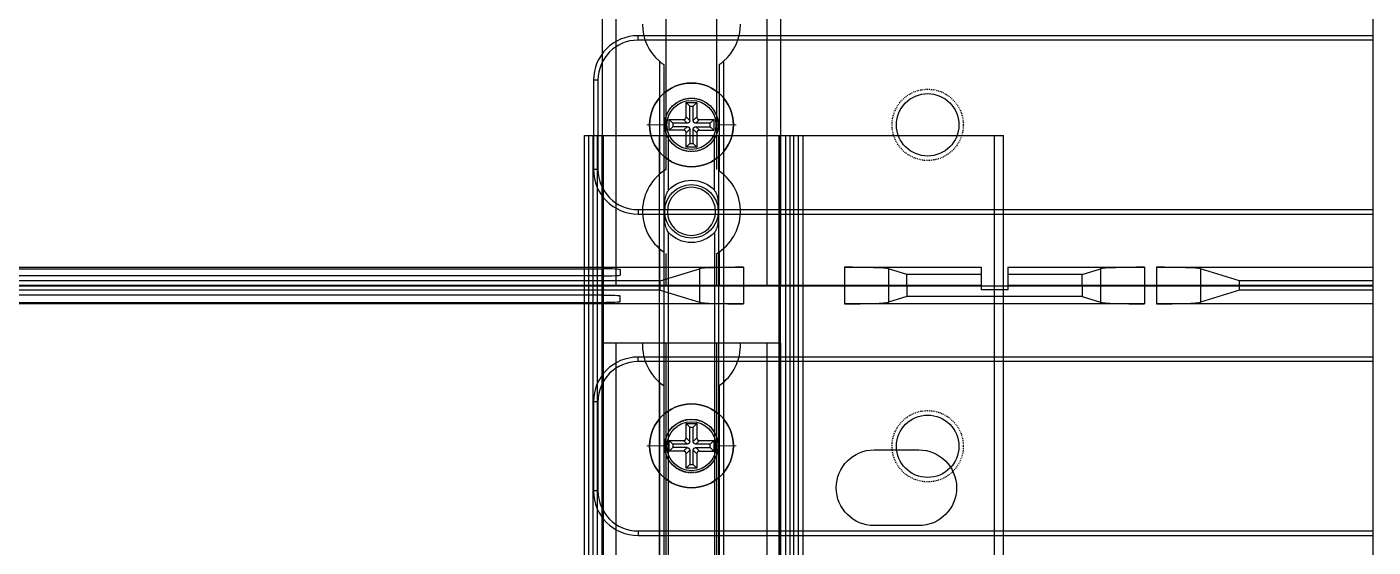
# Model space of a CAD drawing. Header units: millimetres. Extents: x 2185 to 26698, y 9658 to 17427.
# Drawn here: x 24475.5 to 24626.5, y 14906.4 to 14964.7 of the extents above; entities that cross this region are included whole.
import ezdxf

# ---------------------------------------------------------------- set-up
doc = ezdxf.new("R2010")
doc.units = ezdxf.units.MM
doc.linetypes.add('HIDDEN', pattern=[0.2, 0.1, -0.1])
doc.layers.add('1轮廓线', color=7, linetype='Continuous', lineweight=25)
doc.layers.add('DEFAULT_2', color=8, linetype='HIDDEN')

# ---------------------------------------------------------------- blocks, each defined once
blk = doc.blocks.new('543')
at = {"color": 7, "linetype": 'Continuous'}
for p, q in [((13760.14, 9953.98), (14000.09, 9953.98)), ((13920.12, 9953.48), (13840.12, 9953.48)), ((13920.12, 9953.48), (13920.12, 9953.98)), ((13920.12, 9953.48), (13924.51, 9952.14)), ((13924.51, 9953.98), (13924.51, 9952.14)), ((13929.46, 9953.98), (13929.46, 9951.95)), ((13940.78, 9953.98), (13940.78, 9951.95)), ((13945.73, 9953.98), (13945.73, 9952.14)), ((13947.8, 9953.98), (13947.8, 9952.77)), ((13967.44, 9953.98), (13967.44, 9952.77)), ((13969.51, 9953.98), (13969.51, 9952.14)), ((13974.46, 9953.98), (13974.46, 9951.95)), ((13975.78, 9953.98), (13975.78, 9951.95)), ((13980.73, 9953.98), (13980.73, 9952.14)), ((13985.12, 9953.48), (13980.73, 9952.14)), ((13985.12, 9953.48), (13985.12, 9953.98)), ((14000.09, 9953.48), (13985.12, 9953.48)), ((14000.09, 9868.64), (14000.09, 9953.98)), ((13929.46, 9951.95), (13830.78, 9951.95)), ((13913.62, 9952.91), (13846.62, 9952.91)), ((13846.62, 9952.12), (13913.62, 9952.12)), ((13913.62, 9952.12), (13913.62, 9952.91)), ((13915.62, 9952.21), (13915.62, 9952.82)), ((13974.46, 9951.95), (13940.78, 9951.95)), ((13947.8, 9952.77), (13945.73, 9952.14)), ((13967.44, 9952.77), (13947.8, 9952.77)), ((13967.44, 9952.77), (13969.51, 9952.14)), ((14000.09, 9951.95), (13975.78, 9951.95)), ((13917.62, 9945.48), (13917.62, 9945.98)), ((14000.09, 9945.98), (13917.62, 9945.98)), ((14000.09, 9945.48), (13917.62, 9945.48)), ((13912.62, 9940.98), (13912.62, 9930.98)), ((13913.12, 9940.98), (13912.62, 9940.98)), ((13913.12, 9940.98), (13913.12, 9930.98)), ((13913.12, 9930.98), (13912.62, 9930.98)), ((13917.62, 9926.48), (13917.62, 9925.98)), ((13917.62, 9926.48), (14000.09, 9926.48)), ((13917.62, 9925.98), (14000.09, 9925.98)), ((14000.09, 9684.03), (14000.09, 9769.37)), ((14000.09, 9712.03), (13917.62, 9712.03)), ((13917.62, 9711.53), (13917.62, 9712.03)), ((14000.09, 9711.53), (13917.62, 9711.53)), ((13913.12, 9707.03), (13912.62, 9707.03)), ((13912.62, 9707.03), (13912.62, 9697.03)), ((13913.12, 9707.03), (13913.12, 9697.03)), ((13913.12, 9697.03), (13912.62, 9697.03)), ((13917.62, 9692.53), (14000.09, 9692.53)), ((13917.62, 9692.53), (13917.62, 9692.03)), ((13917.62, 9692.03), (14000.09, 9692.03)), ((13830.78, 9686.06), (13929.46, 9686.06)), ((13929.46, 9686.06), (13929.46, 9684.03)), ((13940.78, 9686.06), (13956.12, 9686.06)), ((13940.78, 9686.06), (13940.78, 9684.03)), ((13956.12, 9686.06), (13956.12, 9683.53)), ((13959.12, 9686.06), (13974.46, 9686.06)), ((13959.12, 9686.06), (13959.12, 9683.53)), ((13974.46, 9686.06), (13974.46, 9684.03)), ((13975.78, 9686.06), (14000.09, 9686.06)), ((13975.78, 9686.06), (13975.78, 9684.03)), ((13920.12, 9684.53), (13840.12, 9684.53)), ((13846.62, 9685.88), (13913.62, 9685.88)), ((13913.62, 9685.1), (13846.62, 9685.1)), ((13913.62, 9685.1), (13913.62, 9685.88)), ((13915.62, 9685.79), (13915.62, 9685.18)), ((13920.12, 9684.53), (13924.51, 9685.87)), ((13920.12, 9684.03), (13920.12, 9684.53)), ((13924.51, 9685.87), (13924.51, 9684.03)), ((13947.8, 9685.24), (13945.73, 9685.87)), ((13945.73, 9685.87), (13945.73, 9684.03)), ((13956.12, 9685.24), (13947.8, 9685.24)), ((13947.8, 9684.03), (13947.8, 9685.24)), ((13967.44, 9685.24), (13959.12, 9685.24)), ((13967.44, 9685.24), (13969.51, 9685.87)), ((13967.44, 9684.03), (13967.44, 9685.24)), ((13969.51, 9685.87), (13969.51, 9684.03)), ((13985.12, 9684.53), (13980.73, 9685.87)), ((13980.73, 9685.87), (13980.73, 9684.03)), ((14000.09, 9684.53), (13985.12, 9684.53)), ((13985.12, 9684.03), (13985.12, 9684.53)), ((13804.12, 9684.03), (13956.12, 9684.03)), ((13959.12, 9683.53), (13956.12, 9683.53)), ((13959.12, 9684.03), (14000.09, 9684.03))]:
    blk.add_line(p, q, dxfattribs=at)
for centre, radius in [((13923.62, 9935.98), 2.75), ((13923.62, 9935.98), 2.75), ((13923.62, 9935.98), 2.75), ((13950.12, 9935.98), 3.5), ((13950.12, 9935.98), 3.5), ((13950.12, 9935.98), 3.5), ((13923.62, 9702.03), 2.75), ((13923.62, 9702.03), 2.75), ((13923.62, 9702.03), 2.75), ((13923.62, 9702.03), 2.75), ((13950.12, 9702.03), 3.5), ((13950.12, 9702.03), 3.5), ((13950.12, 9702.03), 3.5), ((13950.12, 9702.03), 3.5)]:
    blk.add_circle(centre, radius, dxfattribs=at)
at = {"color": 3, "linetype": 'Continuous'}
for centre in [(13923.62, 9935.98), (13923.62, 9702.03)]:
    blk.add_circle(centre, 2.75, dxfattribs=at)
at = {"color": 2, "linetype": 'Continuous'}
for centre in [(13950.12, 9935.98), (13950.12, 9702.03)]:
    blk.add_circle(centre, 3.5, dxfattribs=at)
at = {"color": 7, "linetype": 'Continuous'}
for centre, radius, start, end in [((13917.62, 9940.98), 5, 90, 180), ((13917.62, 9940.98), 4.5, 90, 180), ((13917.62, 9930.98), 5, 180, 270), ((13917.62, 9930.98), 4.5, 180, 270), ((13917.62, 9707.03), 5, 90, 180), ((13917.62, 9707.03), 4.5, 90, 180), ((13917.62, 9697.03), 5, 180, 270), ((13917.62, 9697.03), 4.5, 180, 270)]:
    blk.add_arc(centre, radius, start, end, dxfattribs=at)
for centre, major_axis, start_param, end_param in [((13913.62, 9952.82), (2, 0), 0, 1.570796), ((13913.62, 9952.21), (2, 0), -1.570796, 0), ((13929.46, 9952.17), (5, 0), -2.999697, -1.570796), ((13940.78, 9952.17), (5, 0), -1.570796, -0.141895), ((13974.46, 9952.17), (5, 0), -2.999697, -1.570796), ((13975.78, 9952.17), (5, 0), -1.570796, -0.141895), ((13929.46, 9685.84), (5, 0), 1.570796, 2.999697), ((13940.78, 9685.84), (5, 0), 0.141895, 1.570796), ((13974.46, 9685.84), (5, 0), 1.570796, 2.999697), ((13975.78, 9685.84), (5, 0), 0.141895, 1.570796), ((13913.62, 9685.79), (2, 0), 0, 1.570796), ((13913.62, 9685.18), (2, 0), -1.570796, 0)]:
    blk.add_ellipse(centre, major_axis=major_axis, ratio=0.043661, start_param=start_param, end_param=end_param, dxfattribs=at)
at = {"layer": 'DEFAULT_2', "color": 8, "linetype": 'HIDDEN'}
for centre, radius in [((13950.12, 9935.98), 4), ((13923.62, 9935.98), 3), ((13950.12, 9702.03), 4), ((13923.62, 9702.03), 3)]:
    blk.add_circle(centre, radius, dxfattribs=at)
blk = doc.blocks.new('*U129')
at = {"color": 4, "lineweight": 5}
for p in [(-13880.12, -9683.75), (-13880.12, -9953.75)]:
    blk.add_blockref('543', p, dxfattribs=at)
blk = doc.blocks.new('*U130')
at = {"color": 0, "linetype": 'ByBlock', "lineweight": -2, "transparency": 16777216}
blk.add_blockref('*U129', (240, 2160), dxfattribs=at)
blk = doc.blocks.new('fdgcb')
at = {"layer": '1轮廓线', "linetype": 'Continuous', "lineweight": 25}
for p, q in [((18144.2, 11107.21), (18144.6, 11106.81)), ((18144.2, 11105.6), (18144.2, 11107.21)), ((18144.2, 11107.21), (18145.4, 11107.21)), ((18144.6, 11106.81), (18145, 11106.81)), ((18144.6, 11105.2), (18144.6, 11106.81)), ((18145.4, 11107.21), (18145, 11106.81)), ((18145, 11105.2), (18145, 11106.81)), ((18145.4, 11107.21), (18145.4, 11105.6)), ((18142.3, 11105.31), (18142.7, 11104.91)), ((18142.3, 11104.11), (18142.3, 11105.31)), ((18142.3, 11105.31), (18143.91, 11105.31)), ((18142.3, 11104.11), (18142.7, 11104.51)), ((18142.7, 11104.91), (18142.7, 11104.51)), ((18144.31, 11104.91), (18142.7, 11104.91)), ((18144.31, 11104.51), (18142.7, 11104.51)), ((18146.9, 11104.91), (18145.29, 11104.91)), ((18145.29, 11104.51), (18146.9, 11104.51)), ((18145.69, 11105.31), (18147.3, 11105.31)), ((18147.3, 11105.31), (18146.9, 11104.91)), ((18146.9, 11104.51), (18146.9, 11104.91)), ((18147.3, 11104.11), (18146.9, 11104.51)), ((18147.3, 11105.31), (18147.3, 11104.11)), ((18143.91, 11104.11), (18142.3, 11104.11)), ((18144.2, 11102.21), (18144.2, 11103.82)), ((18144.6, 11104.22), (18144.6, 11102.61)), ((18145, 11102.61), (18145, 11104.22)), ((18145.4, 11103.82), (18145.4, 11102.21)), ((18145.69, 11104.11), (18147.3, 11104.11)), ((18144.2, 11102.21), (18144.6, 11102.61)), ((18145.4, 11102.21), (18144.2, 11102.21)), ((18144.6, 11102.61), (18145, 11102.61)), ((18145.4, 11102.21), (18145, 11102.61))]:
    blk.add_line(p, q, dxfattribs=at)
at = {"layer": '1轮廓线', "linetype": 'Continuous', "lineweight": 13}
for p, q in [((18139.8, 11104.71), (18140.1, 11104.71)), ((18140.1, 11104.71), (18141.9, 11104.71)), ((18143.91, 11105.31), (18144.31, 11104.91)), ((18143.91, 11104.11), (18144.31, 11104.51)), ((18144.2, 11105.6), (18144.6, 11105.2)), ((18145.4, 11105.6), (18145, 11105.2)), ((18145.69, 11105.31), (18145.29, 11104.91)), ((18145.69, 11104.11), (18145.29, 11104.51)), ((18149.5, 11104.71), (18147.7, 11104.71)), ((18149.8, 11104.71), (18149.5, 11104.71)), ((18144.2, 11103.82), (18144.6, 11104.22)), ((18145.4, 11103.82), (18145, 11104.22))]:
    blk.add_line(p, q, dxfattribs=at)
at = {"layer": '1轮廓线', "linetype": 'Continuous', "lineweight": 25}
for radius in [4.7, 3]:
    blk.add_circle((18144.8, 11104.71), radius, dxfattribs=at)
for start, end in [(0, 180), (180, 0)]:
    blk.add_arc((18144.8, 11104.71), 4.7, start, end, dxfattribs=at)
for points in [[(18143.91, 11105.31), (18143.97, 11105.31), (18144.03, 11105.33), (18144.08, 11105.36), (18144.12, 11105.39), (18144.15, 11105.43), (18144.18, 11105.48), (18144.2, 11105.53), (18144.2, 11105.6)], [(18144.6, 11105.2), (18144.6, 11105.13), (18144.58, 11105.08), (18144.56, 11105.03), (18144.52, 11104.99), (18144.48, 11104.95), (18144.43, 11104.93), (18144.38, 11104.91), (18144.31, 11104.91)], [(18144.31, 11104.51), (18144.38, 11104.51), (18144.43, 11104.49), (18144.48, 11104.46), (18144.52, 11104.43), (18144.55, 11104.39), (18144.58, 11104.34), (18144.6, 11104.29), (18144.6, 11104.22)], [(18145.29, 11104.91), (18145.22, 11104.91), (18145.17, 11104.93), (18145.12, 11104.95), (18145.08, 11104.99), (18145.05, 11105.03), (18145.02, 11105.08), (18145, 11105.13), (18145, 11105.2)], [(18145, 11104.22), (18145, 11104.28), (18145.02, 11104.34), (18145.04, 11104.39), (18145.08, 11104.43), (18145.12, 11104.46), (18145.17, 11104.49), (18145.22, 11104.51), (18145.29, 11104.51)], [(18145.4, 11105.6), (18145.4, 11105.54), (18145.42, 11105.48), (18145.45, 11105.43), (18145.48, 11105.39), (18145.52, 11105.36), (18145.57, 11105.33), (18145.63, 11105.31), (18145.69, 11105.31)], [(18144.2, 11103.82), (18144.2, 11103.88), (18144.18, 11103.94), (18144.15, 11103.99), (18144.12, 11104.03), (18144.08, 11104.06), (18144.03, 11104.08), (18143.97, 11104.11), (18143.91, 11104.11)], [(18145.69, 11104.11), (18145.63, 11104.11), (18145.57, 11104.08), (18145.52, 11104.06), (18145.48, 11104.03), (18145.45, 11103.99), (18145.42, 11103.94), (18145.4, 11103.88), (18145.4, 11103.82)]]:
    blk.add_open_spline(points, degree=2, knots=[0, 0, 0, 0.25, 0.25, 0.5, 0.5, 0.75, 0.75, 1, 1, 1], dxfattribs=at)
blk = doc.blocks.new('asdzxfv')
at = {"color": 2, "linetype": 'Continuous', "true_color": 0xf1eb1f}
for p, q in [((13513.75, 9422.91), (13513.75, 9501.91)), ((13560.75, 9501.91), (13513.75, 9501.91)), ((13514.75, 9422.91), (13514.75, 9501.91)), ((13536.25, 9501.91), (13536.25, 9422.91)), ((13536.75, 9422.91), (13536.75, 9501.91)), ((13537.25, 9422.91), (13537.25, 9501.91)), ((13537.69, 9422.91), (13537.69, 9501.91)), ((13538.16, 9422.91), (13538.16, 9501.91)), ((13538.75, 9422.91), (13538.75, 9501.91)), ((13538.83, 9501.91), (13538.83, 9422.91)), ((13538.89, 9422.91), (13538.89, 9501.91)), ((13545.17, 9501.91), (13545.17, 9422.91)), ((13545.67, 9422.91), (13545.67, 9501.91)), ((13546.17, 9495.78), (13546.17, 9501.91)), ((13551.32, 9495.78), (13551.32, 9501.91)), ((13551.82, 9422.91), (13551.82, 9501.91)), ((13552.32, 9422.91), (13552.32, 9501.91)), ((13558.6, 9422.91), (13558.6, 9501.91)), ((13558.67, 9501.91), (13558.67, 9422.91)), ((13558.75, 9422.91), (13558.75, 9501.91)), ((13559.33, 9501.91), (13559.33, 9422.91)), ((13559.8, 9501.91), (13559.8, 9422.91)), ((13560.25, 9422.91), (13560.25, 9501.91)), ((13560.75, 9422.91), (13560.75, 9501.91)), ((13546.17, 9491.04), (13546.17, 9433.78)), ((13551.32, 9433.78), (13551.32, 9491.04)), ((13528.25, 9466.66), (13523.25, 9466.66)), ((13523.25, 9458.16), (13528.25, 9458.16)), ((13546.17, 9422.91), (13546.17, 9429.04)), ((13551.32, 9422.91), (13551.32, 9429.04)), ((13560.75, 9422.91), (13513.75, 9422.91))]:
    blk.add_line(p, q, dxfattribs=at)
for centre in [(13548.75, 9493.41), (13548.75, 9431.41)]:
    blk.add_circle(centre, 2.7, dxfattribs=at)
for centre, radius, start, end in [((13548.75, 9493.41), 3.5, 42.6324, 137.3676), ((13548.75, 9493.41), 3.5, 222.6324, 317.3676), ((13523.25, 9462.41), 4.25, 90, 270), ((13528.25, 9462.41), 4.25, 270, 90), ((13548.75, 9431.41), 3.5, 42.6324, 137.3676), ((13548.75, 9431.41), 3.5, 222.6324, 317.3676)]:
    blk.add_arc(centre, radius, start, end, dxfattribs=at)
for points, knots in [([(13545.68, 9493.41), (13545.68, 9493.51), (13545.68, 9493.72), (13545.69, 9494.03), (13545.7, 9494.34), (13545.74, 9494.65), (13545.79, 9494.95), (13545.86, 9495.19), (13545.93, 9495.38), (13545.99, 9495.52), (13546.07, 9495.66), (13546.14, 9495.74), (13546.17, 9495.78)], [0, 0, 0, 0, 0.127092, 0.253318, 0.378322, 0.502266, 0.625619, 0.749056, 0.811111, 0.873552, 0.936512, 1, 1, 1, 1]), ([(13551.32, 9495.78), (13551.36, 9495.74), (13551.42, 9495.66), (13551.5, 9495.52), (13551.56, 9495.38), (13551.64, 9495.19), (13551.7, 9494.95), (13551.76, 9494.65), (13551.79, 9494.34), (13551.81, 9494.03), (13551.82, 9493.72), (13551.82, 9493.51), (13551.82, 9493.41)], [0, 0, 0, 0, 0.063487, 0.126447, 0.188887, 0.250942, 0.37438, 0.497732, 0.621676, 0.746681, 0.872907, 1, 1, 1, 1]), ([(13546.17, 9491.04), (13546.14, 9491.08), (13546.07, 9491.16), (13545.99, 9491.3), (13545.93, 9491.44), (13545.86, 9491.63), (13545.79, 9491.87), (13545.74, 9492.17), (13545.7, 9492.48), (13545.69, 9492.79), (13545.68, 9493.1), (13545.68, 9493.31), (13545.68, 9493.41)], [0, 0, 0, 0, 0.063495, 0.126469, 0.188905, 0.250963, 0.374396, 0.497744, 0.621683, 0.746682, 0.87291, 1, 1, 1, 1]), ([(13551.82, 9493.41), (13551.82, 9493.31), (13551.82, 9493.1), (13551.81, 9492.79), (13551.79, 9492.48), (13551.76, 9492.17), (13551.7, 9491.87), (13551.64, 9491.63), (13551.56, 9491.44), (13551.5, 9491.3), (13551.42, 9491.16), (13551.36, 9491.08), (13551.32, 9491.04)], [0, 0, 0, 0, 0.127092, 0.253319, 0.378323, 0.502267, 0.62562, 0.749057, 0.811112, 0.873553, 0.936512, 1, 1, 1, 1]), ([(13545.68, 9431.41), (13545.68, 9431.51), (13545.68, 9431.72), (13545.69, 9432.03), (13545.7, 9432.34), (13545.74, 9432.65), (13545.79, 9432.95), (13545.86, 9433.19), (13545.93, 9433.38), (13545.99, 9433.52), (13546.07, 9433.66), (13546.14, 9433.74), (13546.17, 9433.78)], [0, 0, 0, 0, 0.127092, 0.253318, 0.378322, 0.502266, 0.625619, 0.749056, 0.811111, 0.873552, 0.936512, 1, 1, 1, 1]), ([(13551.32, 9433.78), (13551.36, 9433.74), (13551.42, 9433.66), (13551.5, 9433.52), (13551.56, 9433.38), (13551.64, 9433.19), (13551.7, 9432.95), (13551.76, 9432.65), (13551.79, 9432.34), (13551.81, 9432.03), (13551.82, 9431.72), (13551.82, 9431.51), (13551.82, 9431.41)], [0, 0, 0, 0, 0.063487, 0.126447, 0.188887, 0.250942, 0.37438, 0.497732, 0.621676, 0.746681, 0.872907, 1, 1, 1, 1]), ([(13546.17, 9429.04), (13546.14, 9429.08), (13546.07, 9429.16), (13545.99, 9429.3), (13545.93, 9429.44), (13545.86, 9429.63), (13545.79, 9429.87), (13545.74, 9430.17), (13545.7, 9430.48), (13545.69, 9430.79), (13545.68, 9431.1), (13545.68, 9431.31), (13545.68, 9431.41)], [0, 0, 0, 0, 0.063495, 0.126469, 0.188905, 0.250963, 0.374396, 0.497744, 0.621683, 0.746682, 0.87291, 1, 1, 1, 1]), ([(13551.82, 9431.41), (13551.82, 9431.31), (13551.82, 9431.1), (13551.81, 9430.79), (13551.79, 9430.48), (13551.76, 9430.17), (13551.7, 9429.87), (13551.64, 9429.63), (13551.56, 9429.44), (13551.5, 9429.3), (13551.42, 9429.16), (13551.36, 9429.08), (13551.32, 9429.04)], [0, 0, 0, 0, 0.127092, 0.253319, 0.378323, 0.502267, 0.62562, 0.749057, 0.811112, 0.873553, 0.936512, 1, 1, 1, 1])]:
    blk.add_open_spline(points, degree=3, knots=knots, dxfattribs=at)
blk = doc.blocks.new('dfghv')
at = {"color": 114, "linetype": 'Continuous', "true_color": 0x139b48}
for p, q in [((14042.53, 10207.42), (14042.53, 10227.42)), ((14042.53, 10227.42), (15116.03, 10227.42)), ((15116.03, 10207.42), (15116.03, 10227.42)), ((15116.03, 10225.92), (14042.53, 10225.92)), ((14046.67, 10221.02), (14042.53, 10221.02)), ((14067.67, 10221.02), (14054.99, 10221.02)), ((15111.67, 10221.02), (15072.99, 10221.02)), ((14046.29, 10220.52), (14042.53, 10220.52)), ((14042.53, 10220.26), (14046.12, 10220.26)), ((14067.29, 10220.52), (14055.37, 10220.52)), ((14055.54, 10220.26), (15064.12, 10220.26)), ((15111.29, 10220.52), (15073.37, 10220.52)), ((15073.54, 10220.26), (15116.03, 10220.26)), ((14042.53, 10214.58), (14046.12, 10214.58)), ((14046.29, 10214.32), (14042.53, 10214.32)), ((14046.67, 10213.82), (14042.53, 10213.82)), ((14067.67, 10213.82), (14054.99, 10213.82)), ((14067.29, 10214.32), (14055.37, 10214.32)), ((14055.54, 10214.58), (15064.12, 10214.58)), ((15111.67, 10213.82), (15072.99, 10213.82)), ((15111.29, 10214.32), (15073.37, 10214.32)), ((15073.54, 10214.58), (15116.03, 10214.58)), ((14042.53, 10208.92), (15116.03, 10208.92)), ((15116.03, 10207.42), (14042.53, 10207.42))]:
    blk.add_line(p, q, dxfattribs=at)
blk.add_circle((14050.83, 10217.42), 3, dxfattribs=at)
for centre, start, end in [((14050.83, 10217.42), 31.0806, 145.6923), ((14071.83, 10217.42), 90, 139.1148), ((15115.83, 10217.42), 87.9161, 145.6923), ((14071.83, 10217.42), 139.1148, 145.6923), ((14050.83, 10217.42), 211.0806, 325.6923), ((14071.83, 10217.42), 214.3077, 220.8852), ((14071.83, 10217.42), 220.8852, 270), ((15115.83, 10217.42), 214.3077, 272.0839)]:
    blk.add_arc(centre, 5.5, start, end, dxfattribs=at)
blk = doc.blocks.new('*U448')
at = {"rotation": 90}
blk.add_blockref('dfghv', (10217.42, -14579.28), dxfattribs=at)
blk = doc.blocks.new('*U449')
at = {"color": 0, "linetype": 'ByBlock', "lineweight": -2, "transparency": 16777216}
for p in [(0, 2160), (0, 1080)]:
    blk.add_blockref('*U448', p, dxfattribs=at)

msp = doc.modelspace()

# ---------------------------------------------------------------- block references
for name, p in [('*U449', (24550.054, 13312.457)), ('*U130', (24266.554, 12775.432)), ('fdgcb', (6405.254, 3848.997)), ('fdgcb', (6405.254, 3812.997))]:
    msp.add_blockref(name, p)
at = {"xscale": -1}
msp.add_blockref('asdzxfv', (38098.8, 5450.596), dxfattribs=at)

doc.saveas('drawing.dxf')
